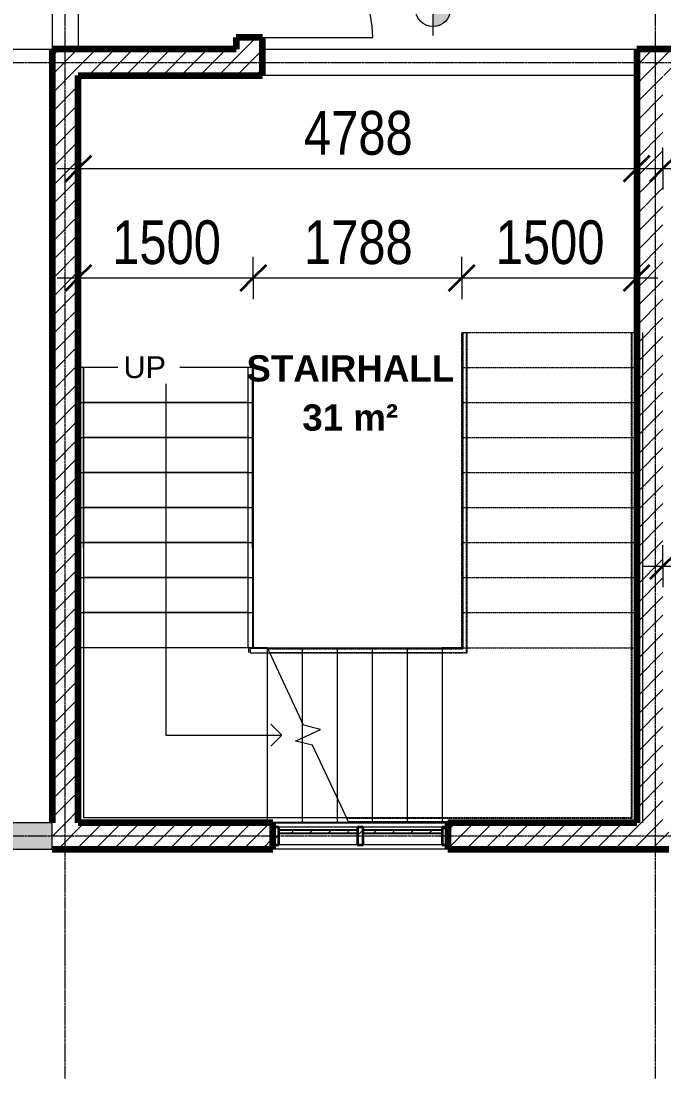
# Model space of a CAD drawing. Header units: millimetres. Extents: x -35190 to 411743, y -233114 to 23872.
# Drawn here: x -11092 to -5588, y -10775 to -1773 of the extents above; entities that cross this region are included whole.
import ezdxf

# ---------------------------------------------------------------- set-up
doc = ezdxf.new("R2010")
doc.units = ezdxf.units.MM
doc.linetypes.add('Grid Line', pattern=[22.225, 12.7, -3.175, 3.175, -3.175])
doc.linetypes.add('Overhead', pattern=[3.96875, 2.38125, -1.5875])
for name, color, linetype, lineweight in [('A-ANNO-DIMS', 211, 'Continuous', 9), ('A-ANNO-DIMS-75', 211, 'Continuous', 9), ('A-AREA', 32, 'Continuous', 18), ('A-AREA-IDEN', 2, 'Continuous', 9), ('A-DETL-GENF', 92, 'Continuous', 18), ('A-DETL-THIN', 151, 'Continuous', 18), ('A-DOOR', 31, 'Continuous', 18), ('A-FLOR', 192, 'Continuous', 18), ('A-FLOR-HRAL', 11, 'Continuous', 18), ('A-FLOR-HRAL-MBND', 5, 'Overhead', 18), ('A-GLAZ-CURT', 52, 'Continuous', 18), ('A-GLAZ-CWMG', 51, 'Continuous', 18), ('A-WALL', 113, 'Continuous', 18), ('A-WALL-PATT', 111, 'Continuous', 18), ('G-ANNO-DIMS', 111, 'Continuous', 9), ('S-GRID', 1, 'Continuous', 9), ('S-STRS', 31, 'Continuous', 18), ('S-STRS-ANNO', 31, 'Continuous', 18), ('S-STRS-IDEN', 31, 'Continuous', 18), ('S-STRS-MBND', 31, 'Overhead', 18)]:
    doc.layers.add(name, color=color, linetype=linetype, lineweight=lineweight)
doc.styles.add('Arial', font='arial.ttf', dxfattribs={"height": 187.5})
doc.styles.add('Arial_3', font='arial.ttf', dxfattribs={"width": 0.8, "height": 375})
doc.styles.add('Arial_B', font='arialbd.ttf', dxfattribs={"height": 225})
doc.dimstyles.new('main_4_5mm', dxfattribs={"dimscale": 304.8, "dimtxt": 382.597275, "dimasz": 0.738189, "dimexe": 0.590551, "dimexo": 0.0625, "dimgap": 0.024606, "dimtad": 1, "dimdec": 0, "dimzin": 0, "dimdsep": 46, "dimtxsty": 'Arial_3', "dimblk1": 'OBLIQUE', "dimblk2": 'OBLIQUE', "dimsah": 1, "dimcen": 0.09, "dimdle": 0.590551, "dimazin": 0, "dimtfac": 1, "dimtdec": 4, "dimtix": 1, "dimtmove": 0, "dimatfit": 3, "dimfxl": 0.590551, "dimfxlon": 1, "dimtvp": 1, "dimtolj": 1, "dimtzin": 0, "dimarcsym": 2})
pattern_1 = [(45, (0, 0), (-79.5495, 79.5495), [])]

# ---------------------------------------------------------------- blocks, each defined once
blk = doc.blocks.new('Double - Offset 1 - 1200 x 2100mm Sgl Swing-501791-GROUND FLOOR')
at = {"layer": 'A-DOOR'}
for p, q in [((834, 112.5), (834, 1057)), ((-366, 112.5), (-366, 368))]:
    blk.add_line(p, q, dxfattribs=at)
for centre, radius, start, end in [((834, 112.5), 944.5, 90, 180), ((-366, 112.5), 255.5, 360, 90)]:
    blk.add_arc(centre, radius, start, end, dxfattribs=at)
blk = doc.blocks.new('Railing - Railing-465996-GROUND FLOOR')
at = {"layer": 'A-FLOR-HRAL-MBND'}
for p, q in [((-5853.5, -4440.3), (-5823.5, -4440.3)), ((-5853.5, -7140.3), (-5853.5, -4440.3)), ((-5853.5, -4440.3), (-5823.5, -4440.3)), ((-5853.5, -7140.3), (-5853.5, -4440.3)), ((-5853.5, -4440.3), (-5823.5, -4440.3)), ((-5853.5, -7140.3), (-5853.5, -4440.3)), ((-5853.5, -4440.3), (-5823.5, -4440.3)), ((-5853.5, -7140.3), (-5853.5, -4440.3)), ((-5823.5, -7140.3), (-5823.5, -4440.3)), ((-5823.5, -7140.3), (-5823.5, -4440.3)), ((-5823.5, -7140.3), (-5823.5, -4440.3)), ((-5823.5, -7140.3), (-5823.5, -4440.3)), ((-5853.5, -7440.3), (-5853.5, -7140.3)), ((-5853.5, -7440.3), (-5853.5, -7140.3)), ((-5853.5, -7440.3), (-5853.5, -7140.3)), ((-5853.5, -7440.3), (-5853.5, -7140.3)), ((-5823.5, -7440.3), (-5823.5, -7140.3)), ((-5823.5, -7440.3), (-5823.5, -7140.3)), ((-5823.5, -7440.3), (-5823.5, -7140.3)), ((-5823.5, -7440.3), (-5823.5, -7140.3)), ((-5853.5, -8599.9), (-5853.5, -7440.3)), ((-5853.5, -8599.9), (-5853.5, -7440.3)), ((-5853.5, -8599.9), (-5853.5, -7440.3)), ((-5853.5, -8599.9), (-5853.5, -7440.3)), ((-5823.5, -8629.9), (-5823.5, -7440.3)), ((-5823.5, -8629.9), (-5823.5, -7440.3)), ((-5823.5, -8629.9), (-5823.5, -7440.3)), ((-5823.5, -8629.9), (-5823.5, -7440.3)), ((-8300.5, -8599.9), (-7481.1, -8599.9)), ((-8300.5, -8599.9), (-7481.1, -8599.9)), ((-8300.5, -8599.9), (-7481.1, -8599.9)), ((-8300.5, -8599.9), (-7481.1, -8599.9)), ((-8286.5, -8629.9), (-7481.1, -8629.9)), ((-8286.5, -8629.9), (-7481.1, -8629.9)), ((-8286.5, -8629.9), (-7481.1, -8629.9)), ((-8286.5, -8629.9), (-7481.1, -8629.9)), ((-7481.1, -8599.9), (-5853.5, -8599.9)), ((-7481.1, -8599.9), (-5853.5, -8599.9)), ((-7481.1, -8599.9), (-5853.5, -8599.9)), ((-7481.1, -8599.9), (-5853.5, -8599.9)), ((-7481.1, -8629.9), (-5823.5, -8629.9)), ((-7481.1, -8629.9), (-5823.5, -8629.9)), ((-7481.1, -8629.9), (-5823.5, -8629.9)), ((-7481.1, -8629.9), (-5823.5, -8629.9))]:
    blk.add_line(p, q, dxfattribs=at)
blk = doc.blocks.new('Railing - Railing-466000-GROUND FLOOR')
at = {"layer": 'A-FLOR-HRAL'}
for p, q in [((-9141.5, -7140.3), (-9141.5, -7180.7)), ((-9141.5, -7140.3), (-9141.5, -7180.7)), ((-9141.5, -7140.3), (-9141.5, -7180.7)), ((-9141.5, -7140.3), (-9141.5, -7180.7)), ((-9111.5, -7140.3), (-9111.5, -7145.7)), ((-9111.5, -7140.3), (-9111.5, -7145.7)), ((-9111.5, -7140.3), (-9111.5, -7145.7)), ((-9111.5, -7140.3), (-9111.5, -7145.7))]:
    blk.add_line(p, q, dxfattribs=at)
at = {"layer": 'A-FLOR-HRAL-MBND'}
for p, q in [((-7302.7, -4440.3), (-7272.7, -4440.3)), ((-7302.7, -7150.7), (-7302.7, -4440.3)), ((-7302.7, -4440.3), (-7272.7, -4440.3)), ((-7302.7, -7150.7), (-7302.7, -4440.3)), ((-7302.7, -4440.3), (-7272.7, -4440.3)), ((-7302.7, -7150.7), (-7302.7, -4440.3)), ((-7302.7, -4440.3), (-7272.7, -4440.3)), ((-7302.7, -7150.7), (-7302.7, -4440.3)), ((-7272.7, -7180.7), (-7272.7, -4440.3)), ((-7272.7, -7180.7), (-7272.7, -4440.3)), ((-7272.7, -7180.7), (-7272.7, -4440.3)), ((-7272.7, -7180.7), (-7272.7, -4440.3)), ((-8976.2, -7150.7), (-7481.1, -7150.7)), ((-8976.2, -7150.7), (-7481.1, -7150.7)), ((-8976.2, -7150.7), (-7481.1, -7150.7)), ((-8976.2, -7150.7), (-7481.1, -7150.7)), ((-8962.3, -7180.7), (-7481.1, -7180.7)), ((-8962.3, -7180.7), (-7481.1, -7180.7)), ((-8962.3, -7180.7), (-7481.1, -7180.7)), ((-8962.3, -7180.7), (-7481.1, -7180.7)), ((-7481.1, -7150.7), (-7302.7, -7150.7)), ((-7481.1, -7150.7), (-7302.7, -7150.7)), ((-7481.1, -7150.7), (-7302.7, -7150.7)), ((-7481.1, -7150.7), (-7302.7, -7150.7)), ((-7481.1, -7180.7), (-7272.7, -7180.7)), ((-7481.1, -7180.7), (-7272.7, -7180.7)), ((-7481.1, -7180.7), (-7272.7, -7180.7)), ((-7481.1, -7180.7), (-7272.7, -7180.7))]:
    blk.add_line(p, q, dxfattribs=at)
blk = doc.blocks.new('Top Rail Type - Top Rail_Internal_-466016-GROUND FLOOR')
at = {"layer": 'A-FLOR-HRAL'}
for p, q in [((-10595.7, -4740.3), (-10595.7, -6285)), ((-10555.7, -6285), (-10555.7, -4740.3))]:
    blk.add_line(p, q, dxfattribs=at)
at = {"layer": 'A-FLOR-HRAL', "flags": 128}
for points in [[(-10577.8, -4740.3), (-10575.7, -4740.3), (-10573.6, -4740.3)], [(-10572.9, -6240.8), (-10575.7, -6240.3), (-10578.5, -6240.8)]]:
    blk.add_lwpolyline(points, dxfattribs=at)
blk = doc.blocks.new('Top Rail Type - Top Rail_Internal_-V4-GROUND FLOOR')
at = {"layer": 'A-FLOR-HRAL', "linetype": 'Overhead'}
for p, q in [((-5858.5, -4440.3), (-5818.5, -4440.3)), ((-5858.5, -7440.3), (-5858.5, -4440.3)), ((-5818.5, -7440.3), (-5818.5, -4440.3)), ((-5858.5, -8594.9), (-5858.5, -7440.3)), ((-5818.5, -8634.9), (-5818.5, -7440.3)), ((-8302.8, -8594.9), (-7481.1, -8594.9)), ((-8284.2, -8634.9), (-7481.1, -8634.9)), ((-7481.1, -8594.9), (-5858.5, -8594.9)), ((-7481.1, -8634.9), (-5818.5, -8634.9))]:
    blk.add_line(p, q, dxfattribs=at)
at = {"layer": 'A-FLOR-HRAL'}
for p, q in [((-10555.7, -4740.3), (-10595.7, -4740.3)), ((-10595.7, -4740.3), (-10595.7, -7140.3)), ((-10555.7, -4740.3), (-10555.7, -7140.3)), ((-10595.7, -7140.3), (-10595.7, -8634.9)), ((-10555.7, -7140.3), (-10555.7, -8594.9)), ((-10595.7, -8634.9), (-9281.1, -8634.9)), ((-10555.7, -8594.9), (-9281.1, -8594.9)), ((-9281.1, -8594.9), (-8302.8, -8594.9)), ((-9281.1, -8634.9), (-8284.2, -8634.9)), ((-8284.2, -8634.9), (-8302.8, -8594.9))]:
    blk.add_line(p, q, dxfattribs=at)
blk = doc.blocks.new('Top Rail Type - Top Rail_Internal_-466035-GROUND FLOOR')
at = {"layer": 'A-FLOR-HRAL'}
for p, q in [((-9146.5, -4740.3), (-9146.5, -6285)), ((-9106.5, -6285), (-9106.5, -4740.3))]:
    blk.add_line(p, q, dxfattribs=at)
at = {"layer": 'A-FLOR-HRAL', "flags": 128}
for points in [[(-9128.6, -4740.3), (-9126.5, -4740.3), (-9124.4, -4740.3)], [(-9123.7, -6240.8), (-9126.5, -6240.3), (-9129.3, -6240.8)]]:
    blk.add_lwpolyline(points, dxfattribs=at)
blk = doc.blocks.new('Top Rail Type - Top Rail_Internal_-V5-GROUND FLOOR')
at = {"layer": 'A-FLOR-HRAL', "linetype": 'Overhead'}
for p, q in [((-7307.7, -4440.3), (-7267.7, -4440.3)), ((-7307.7, -7145.7), (-7307.7, -4440.3)), ((-7267.7, -7185.7), (-7267.7, -4440.3)), ((-8978.6, -7145.7), (-7481.1, -7145.7)), ((-8959.9, -7185.7), (-7481.1, -7185.7)), ((-7481.1, -7145.7), (-7307.7, -7145.7)), ((-7481.1, -7185.7), (-7267.7, -7185.7))]:
    blk.add_line(p, q, dxfattribs=at)
at = {"layer": 'A-FLOR-HRAL'}
for p, q in [((-9106.5, -4740.3), (-9146.5, -4740.3)), ((-9146.5, -4740.3), (-9146.5, -7140.3)), ((-9106.5, -4740.3), (-9106.5, -7140.3)), ((-9106.5, -7140.3), (-9146.5, -7140.3)), ((-9126.5, -7145.7), (-9126.5, -7185.7)), ((-9126.5, -7145.7), (-8981.1, -7145.7)), ((-9126.5, -7185.7), (-8981.1, -7185.7)), ((-8981.1, -7145.7), (-8978.6, -7145.7)), ((-8981.1, -7185.7), (-8959.9, -7185.7)), ((-8959.9, -7185.7), (-8978.6, -7145.7))]:
    blk.add_line(p, q, dxfattribs=at)
blk = doc.blocks.new('System Panel - Glazed-725084-GROUND FLOOR')
at = {"layer": 'A-GLAZ-CURT'}
h = blk.add_hatch(dxfattribs=at)
h.set_pattern_fill('FP_2', color=256, style=0, pattern_type=2)
h.set_pattern_definition([(45, (8544.84, 8752.82), (-79.5495, 79.5495), [])])
h.paths.add_polyline_path([(337.5, 24.5), (337.5, 49.5), (-337.5, 49.5), (-337.5, 24.5), (-193.1, 24.5)])
at = {"layer": 'A-GLAZ-CURT', "lineweight": 25}
for p, q in [((337.5, 49.5), (-337.5, 49.5)), ((-337.5, 49.5), (-337.5, 24.5)), ((-337.5, 24.5), (337.5, 24.5)), ((337.5, 24.5), (337.5, 49.5))]:
    blk.add_line(p, q, dxfattribs=at)
blk = doc.blocks.new('Rectangular Mullion - 50 x 150mm-723601-GROUND FLOOR')
at = {"layer": 'A-GLAZ-CWMG'}
for p, q in [((-8207.3, -8677.8), (-8882.3, -8677.8)), ((-8207.3, -8827.8), (-8882.3, -8827.8))]:
    blk.add_line(p, q, dxfattribs=at)
blk = doc.blocks.new('Rectangular Mullion - 50 x 150mm-725073-GROUND FLOOR')
at = {"layer": 'A-GLAZ-CWMG'}
h = blk.add_hatch(dxfattribs=at)
h.set_pattern_fill('FP_3', color=256, style=0, pattern_type=2)
h.set_pattern_definition([(315, (7432.35, -8752.82), (79.5495, 79.5495), [])])
h.paths.add_polyline_path([(0, 75), (0, -75), (-50, -75), (-50, 75)])
at = {"layer": 'A-GLAZ-CWMG', "lineweight": 35}
for p, q in [((-50, 75), (0, 75)), ((-50, -75), (-50, 75)), ((0, 75), (0, -75)), ((0, -75), (-50, -75))]:
    blk.add_line(p, q, dxfattribs=at)
blk = doc.blocks.new('Rectangular Mullion - 50 x 150mm-725076-GROUND FLOOR')
at = {"layer": 'A-GLAZ-CWMG'}
h = blk.add_hatch(dxfattribs=at)
h.set_pattern_fill('FP_35', color=256, style=0, pattern_type=2)
h.set_pattern_definition([(225, (-8932.34, -8752.82), (79.5495, -79.5495), [])])
h.paths.add_polyline_path([(-50, 75), (-50, -75), (0, -75), (0, 75)])
at = {"layer": 'A-GLAZ-CWMG', "lineweight": 35}
for p, q in [((0, 75), (-50, 75)), ((-50, 75), (-50, -75)), ((0, -75), (0, 75)), ((-50, -75), (0, -75))]:
    blk.add_line(p, q, dxfattribs=at)
blk = doc.blocks.new('System Panel - Glazed-V53-GROUND FLOOR')
at = {"layer": 'A-GLAZ-CURT'}
h = blk.add_hatch(dxfattribs=at)
h.set_pattern_fill('FP_40', color=256, style=0, pattern_type=2)
h.set_pattern_definition([(45, (7819.85, 8752.82), (-79.5495, 79.5495), [])])
h.paths.add_polyline_path([(337.5, 24.5), (337.5, 49.5), (-337.5, 49.5), (-337.5, 24.5), (55.1, 24.5)])
at = {"layer": 'A-GLAZ-CURT', "lineweight": 25}
for p, q in [((337.5, 49.5), (-337.5, 49.5)), ((-337.5, 49.5), (-337.5, 24.5)), ((-337.5, 24.5), (337.5, 24.5)), ((337.5, 24.5), (337.5, 49.5))]:
    blk.add_line(p, q, dxfattribs=at)
blk = doc.blocks.new('Rectangular Mullion - 50 x 150mm-V58-GROUND FLOOR')
at = {"layer": 'A-GLAZ-CWMG'}
h = blk.add_hatch(dxfattribs=at)
h.set_pattern_fill('FP_45', color=256, style=0, pattern_type=2)
h.set_pattern_definition([(315, (8182.35, -8752.82), (79.5495, 79.5495), [])])
h.paths.add_polyline_path([(25, 75), (25, -75), (-25, -75), (-25, 75)])
at = {"layer": 'A-GLAZ-CWMG', "lineweight": 35}
for p, q in [((-25, 75), (25, 75)), ((-25, -75), (-25, 75)), ((25, 75), (25, -75)), ((25, -75), (-25, -75))]:
    blk.add_line(p, q, dxfattribs=at)
blk = doc.blocks.new('DIMBLOCK36-GROUND FLOOR')
at = {"layer": 'A-ANNO-DIMS-75', "transparency": 16777216}
for p, q in [((-5588.1, -3037.4), (-5588.1, -2857.4)), ((-801.1, -3037.4), (-801.1, -2857.4)), ((-5768.1, -3037.4), (-621.1, -3037.4)), ((-5588.1, -3037.4), (-5588.1, -3217.4)), ((-801.1, -3037.4), (-801.1, -3217.4))]:
    blk.add_line(p, q, dxfattribs=at)
at = {"layer": 'A-ANNO-DIMS-75', "lineweight": 35, "transparency": 16777216}
for p, q in [((-5588.1, -3037.4), (-5475.6, -2924.9)), ((-801.1, -3037.4), (-688.6, -2924.9)), ((-5588.1, -3037.4), (-5700.6, -3149.9)), ((-801.1, -3037.4), (-913.6, -3149.9))]:
    blk.add_line(p, q, dxfattribs=at)
at = {"layer": 'A-ANNO-DIMS-75', "color": 0, "transparency": 16777216, "insert": (-3653.7, -2543.1), "char_height": 375, "width": 1101.88, "attachment_point": 1, "line_spacing_factor": 0.941778, "style": 'Arial_3'}
blk.add_mtext('4787', dxfattribs=at)
blk = doc.blocks.new('_Oblique')
at = {"color": 0, "linetype": 'ByBlock', "lineweight": -2}
blk.add_line((-0.5, -0.5), (0.5, 0.5), dxfattribs=at)
blk = doc.blocks.new('DIMBLOCK37-GROUND FLOOR')
at = {"layer": 'A-ANNO-DIMS-75', "transparency": 16777216}
for p, q in [((-10601.1, -3037.4), (-10601.1, -2857.4)), ((-5813.1, -3037.4), (-5813.1, -2857.4)), ((-10781.1, -3037.4), (-5633.1, -3037.4)), ((-10601.1, -3037.4), (-10601.1, -3217.4)), ((-5813.1, -3037.4), (-5813.1, -3217.4))]:
    blk.add_line(p, q, dxfattribs=at)
at = {"layer": 'A-ANNO-DIMS-75', "lineweight": 35, "transparency": 16777216}
for p, q in [((-10601.1, -3037.4), (-10488.6, -2924.9)), ((-5813.1, -3037.4), (-5700.6, -2924.9)), ((-10601.1, -3037.4), (-10713.6, -3149.9)), ((-5813.1, -3037.4), (-5925.6, -3149.9))]:
    blk.add_line(p, q, dxfattribs=at)
at = {"layer": 'A-ANNO-DIMS-75', "color": 0, "transparency": 16777216, "insert": (-8666.2, -2543.1), "char_height": 375, "width": 1101.88, "attachment_point": 1, "line_spacing_factor": 0.941778, "style": 'Arial_3'}
blk.add_mtext('4788', dxfattribs=at)
blk = doc.blocks.new('DIMBLOCK40-GROUND FLOOR')
at = {"layer": 'A-ANNO-DIMS-75', "transparency": 16777216}
for p, q in [((-10601.1, -3973.9), (-10601.1, -3793.9)), ((-9101.1, -3973.9), (-9101.1, -3793.9)), ((-10781.1, -3973.9), (-9101.1, -3973.9)), ((-10601.1, -3973.9), (-10601.1, -4153.9)), ((-9101.1, -3973.9), (-9101.1, -4153.9))]:
    blk.add_line(p, q, dxfattribs=at)
at = {"layer": 'A-ANNO-DIMS-75', "lineweight": 35, "transparency": 16777216}
for p, q in [((-10601.1, -3973.9), (-10488.6, -3861.4)), ((-9101.1, -3973.9), (-8988.6, -3861.4)), ((-10601.1, -3973.9), (-10713.6, -4086.4)), ((-9101.1, -3973.9), (-9213.6, -4086.4))]:
    blk.add_line(p, q, dxfattribs=at)
at = {"layer": 'A-ANNO-DIMS-75', "color": 0, "transparency": 16777216, "insert": (-10310.2, -3479.6), "char_height": 375, "width": 1101.88, "attachment_point": 1, "line_spacing_factor": 0.941778, "style": 'Arial_3'}
blk.add_mtext('1500', dxfattribs=at)
blk = doc.blocks.new('DIMBLOCK41-GROUND FLOOR')
at = {"layer": 'A-ANNO-DIMS-75', "transparency": 16777216}
for p, q in [((-9101.1, -3973.9), (-9101.1, -3793.9)), ((-7313.1, -3973.9), (-7313.1, -3793.9)), ((-9101.1, -3973.9), (-7313.1, -3973.9)), ((-9101.1, -3973.9), (-9101.1, -4153.9)), ((-7313.1, -3973.9), (-7313.1, -4153.9))]:
    blk.add_line(p, q, dxfattribs=at)
at = {"layer": 'A-ANNO-DIMS-75', "lineweight": 35, "transparency": 16777216}
for p, q in [((-9101.1, -3973.9), (-8988.6, -3861.4)), ((-7313.1, -3973.9), (-7200.6, -3861.4)), ((-9101.1, -3973.9), (-9213.6, -4086.4)), ((-7313.1, -3973.9), (-7425.6, -4086.4))]:
    blk.add_line(p, q, dxfattribs=at)
at = {"layer": 'A-ANNO-DIMS-75', "color": 0, "transparency": 16777216, "insert": (-8666.2, -3479.6), "char_height": 375, "width": 1101.88, "attachment_point": 1, "line_spacing_factor": 0.941778, "style": 'Arial_3'}
blk.add_mtext('1788', dxfattribs=at)
blk = doc.blocks.new('DIMBLOCK42-GROUND FLOOR')
at = {"layer": 'A-ANNO-DIMS-75', "transparency": 16777216}
for p, q in [((-7313.1, -3973.9), (-7313.1, -3793.9)), ((-5813.1, -3973.9), (-5813.1, -3793.9)), ((-7313.1, -3973.9), (-5633.1, -3973.9)), ((-7313.1, -3973.9), (-7313.1, -4153.9)), ((-5813.1, -3973.9), (-5813.1, -4153.9))]:
    blk.add_line(p, q, dxfattribs=at)
at = {"layer": 'A-ANNO-DIMS-75', "lineweight": 35, "transparency": 16777216}
for p, q in [((-7313.1, -3973.9), (-7200.6, -3861.4)), ((-5813.1, -3973.9), (-5700.6, -3861.4)), ((-7313.1, -3973.9), (-7425.6, -4086.4)), ((-5813.1, -3973.9), (-5925.6, -4086.4))]:
    blk.add_line(p, q, dxfattribs=at)
at = {"layer": 'A-ANNO-DIMS-75', "color": 0, "transparency": 16777216, "insert": (-7022.2, -3479.6), "char_height": 375, "width": 1101.88, "attachment_point": 1, "line_spacing_factor": 0.941778, "style": 'Arial_3'}
blk.add_mtext('1500', dxfattribs=at)
blk = doc.blocks.new('DIMBLOCK115-GROUND FLOOR')
at = {"layer": 'A-ANNO-DIMS-75', "transparency": 16777216}
for p, q in [((-5588.1, -6442.2), (-5588.1, -6262.2)), ((-2226.1, -6442.2), (-2226.1, -6262.2)), ((-5768.1, -6442.2), (-2046.1, -6442.2)), ((-5588.1, -6442.2), (-5588.1, -6622.2)), ((-2226.1, -6442.2), (-2226.1, -6622.2))]:
    blk.add_line(p, q, dxfattribs=at)
at = {"layer": 'A-ANNO-DIMS-75', "lineweight": 35, "transparency": 16777216}
for p, q in [((-5588.1, -6442.2), (-5475.6, -6329.7)), ((-2226.1, -6442.2), (-2113.6, -6329.7)), ((-5588.1, -6442.2), (-5700.6, -6554.7)), ((-2226.1, -6442.2), (-2338.6, -6554.7))]:
    blk.add_line(p, q, dxfattribs=at)
at = {"layer": 'A-ANNO-DIMS-75', "color": 0, "transparency": 16777216, "insert": (-4366.2, -5947.8), "char_height": 375, "width": 1101.88, "attachment_point": 1, "line_spacing_factor": 0.941778, "style": 'Arial_3'}
blk.add_mtext('3362', dxfattribs=at)
blk = doc.blocks.new('Spot Elevations - M_Spot Elevation - Target Filled-23738-GROUND FLOOR')
at = {"layer": 'G-ANNO-DIMS'}
h = blk.add_hatch(color=256, dxfattribs=at)
edge = h.paths.add_edge_path()
edge.add_line((0, 0), (-2, 0))
edge.add_arc((0, 0), 2, 90, 180, ccw=False)
edge.add_line((0, 2), (0, 0))
h = blk.add_hatch(color=256, dxfattribs=at)
edge = h.paths.add_edge_path()
edge.add_line((0, 0), (2, 0))
edge.add_arc((0, 0), 2, 270, 360, ccw=False)
edge.add_line((0, -2), (0, 0))
for p, q in [((0, -3), (0, 3)), ((-3, 0), (14, 0))]:
    blk.add_line(p, q, dxfattribs=at)
blk.add_circle((0, 0), 2, dxfattribs=at)

msp = doc.modelspace()

# ---------------------------------------------------------------- hatches: boundary and pattern name
at = {"layer": 'A-DETL-GENF'}
h = msp.add_hatch(color=1, dxfattribs=at)
h.paths.add_polyline_path([(-11726.1, -8865.3), (-10826.1, -8865.3), (-10826.1, -8640.3), (-11726.1, -8640.3)])
h.paths.add_polyline_path([(42348.9, -8865.3), (42348.9, -8640.3), (41448.9, -8640.3), (41448.9, -8865.3)])
at = {"layer": 'A-WALL-PATT'}
h = msp.add_hatch(dxfattribs=at)
h.set_pattern_fill('FP_1', color=256, style=0, pattern_type=2)
h.set_pattern_definition(pattern_1)
h.paths.add_polyline_path([(-10601.1, -8640.3), (-10601.1, -2015.3), (-10826.1, -2015.3), (-10826.1, -8640.3)])
h.paths.add_polyline_path([(-10826.1, -215.3), (-10601.1, -215.3), (-10601.1, 69.7), (-10826.1, 69.7)])
h.paths.add_polyline_path([(-10601.1, 969.7), (-10601.1, 1611.7), (-10826.1, 1611.7), (-10826.1, 969.7)])
h.paths.add_polyline_path([(-10601.1, 3111.7), (-10601.1, 3911.7), (-10826.1, 3911.7), (-10826.1, 3111.7)])
h.paths.add_polyline_path([(-10601.1, 6011.7), (-10601.1, 7711.7), (-10826.1, 7711.7), (-10826.1, 6011.7)])
h.paths.add_polyline_path([(-10601.1, 9811.7), (-10601.1, 10630.7), (-10826.1, 10630.7), (-10826.1, 9811.7)])
h.paths.add_polyline_path([(-10826.1, 12730.7), (-10601.1, 12730.7), (-10601.1, 14109.7), (-10826.1, 14109.7)])
h = msp.add_hatch(dxfattribs=at)
h.set_pattern_fill('FP_1', color=256, style=0, pattern_type=2)
h.set_pattern_definition(pattern_1)
h.paths.add_polyline_path([(-9246.1, -2015.3), (-9021.1, -2015.3), (-9021.1, -1915.3), (-9246.1, -1915.3)])
h.paths.add_polyline_path([(-9021.1, -715.3), (-9021.1, -215.3), (-9246.1, -215.3), (-9246.1, -715.3)])
h = msp.add_hatch(dxfattribs=at)
h.set_pattern_fill('FP_1', color=256, style=0, pattern_type=2)
h.set_pattern_definition(pattern_1)
h.paths.add_polyline_path([(-10601.1, -2240.3), (-9021.1, -2240.3), (-9021.1, -2015.3), (-10601.1, -2015.3)])
h.paths.add_polyline_path([(-5813.1, -2240.3), (-5434.1, -2240.3), (-5434.1, -2015.3), (-5813.1, -2015.3)])
h.paths.add_polyline_path([(-4234.1, -2240.3), (-3417.1, -2240.3), (-3417.1, -2015.3), (-4234.1, -2015.3)])
h.paths.add_polyline_path([(-801.1, -2240.3), (-576.1, -2240.3), (-576.1, -2015.3), (-1617.1, -2015.3), (-1617.1, -2240.3)])
h = msp.add_hatch(dxfattribs=at)
h.set_pattern_fill('FP_1', color=256, style=0, pattern_type=2)
h.set_pattern_definition(pattern_1)
h.paths.add_polyline_path([(-5813.1, -8640.3), (-5588.1, -8640.3), (-5588.1, -2240.3), (-5813.1, -2240.3), (-5813.1, -7956)])
h = msp.add_hatch(dxfattribs=at)
h.set_pattern_fill('FP_1', color=256, style=0, pattern_type=2)
h.set_pattern_definition(pattern_1)
h.paths.add_polyline_path([(-10826.1, -8865.3), (-8932.3, -8865.3), (-8932.3, -8640.3), (-10826.1, -8640.3), (-10826.1, -8685.3)])
h.paths.add_polyline_path([(-7432.3, -8865.3), (-5538.6, -8865.3), (-5538.6, -8640.3), (-7432.3, -8640.3)])
h.paths.add_polyline_path([(-576.1, -8865.3), (-576.1, -8640.3), (-801.1, -8640.3), (-801.1, -8865.3)])
h.paths.add_polyline_path([(-1701.1, -8865.3), (-1701.1, -8640.3), (-3438.6, -8640.3), (-3438.6, -8865.3), (-1925.9, -8865.3)])

# ---------------------------------------------------------------- linework, layer by layer
at = {"layer": 'A-AREA'}
msp.add_line((-10601.1, -215.3), (-10601.1, -2015.3), dxfattribs=at)
at = {"layer": 'A-DETL-THIN'}
for p, q in [((-10826.1, -102.8), (-10826.1, -2014.9)), ((-11426.1, -2014.9), (-10826.1, -2014.9)), ((-5763.6, -4440.3), (-5763.6, -8640.3)), ((-9101.1, -4740.3), (-9101.1, -7140.3)), ((-10601.1, -5040.3), (-9101.1, -5040.3)), ((-10601.1, -5340.3), (-9101.1, -5340.3)), ((-10601.1, -5640.3), (-9101.1, -5640.3)), ((-10601.1, -5940.3), (-9101.1, -5940.3)), ((-10601.1, -6240.3), (-9101.1, -6240.3)), ((-10601.1, -6540.3), (-9101.1, -6540.3)), ((-10601.1, -6840.3), (-9101.1, -6840.3)), ((-9101.1, -7140.3), (-10601.1, -7140.3)), ((-9101.1, -7140.3), (-7263.6, -7140.3)), ((-8981.1, -7140.3), (-8981.1, -8640.3)), ((-8681.1, -7140.3), (-8681.1, -8640.3)), ((-8381.1, -7140.3), (-8381.1, -8640.3)), ((-8081.1, -7140.3), (-8081.1, -8640.3)), ((-7781.1, -7140.3), (-7781.1, -8640.3)), ((-7481.1, -7140.3), (-7481.1, -8640.3)), ((-10826.1, -8640.3), (-11726.1, -8640.3)), ((-10826.1, -8865.3), (-10826.1, -8640.3)), ((-11726.1, -8865.3), (-10826.1, -8865.3))]:
    msp.add_line(p, q, dxfattribs=at)
at = {"layer": 'A-FLOR'}
msp.add_line((-10601.1, -215.3), (-10601.1, -2015.3), dxfattribs=at)
at = {"layer": 'A-WALL', "lineweight": 140}
for p, q in [((-9246.1, -1915.3), (-9246.1, -2015.3)), ((-9021.1, -1915.3), (-9246.1, -1915.3)), ((-9021.1, -2240.3), (-9021.1, -1915.3)), ((-10826.1, -2015.3), (-10826.1, -8640.3)), ((-9246.1, -2015.3), (-10826.1, -2015.3)), ((-5434.1, -2015.3), (-5813.1, -2015.3)), ((-5813.1, -2015.3), (-5813.1, -8640.3)), ((-10601.1, -8640.3), (-10601.1, -2240.3)), ((-10601.1, -2240.3), (-9021.1, -2240.3)), ((-8932.3, -8640.3), (-10601.1, -8640.3)), ((-8932.3, -8865.3), (-8932.3, -8640.3)), ((-5813.1, -8640.3), (-7432.3, -8640.3)), ((-7432.3, -8640.3), (-7432.3, -8865.3)), ((-10826.1, -8865.3), (-8932.3, -8865.3)), ((-7432.3, -8865.3), (-5538.6, -8865.3))]:
    msp.add_line(p, q, dxfattribs=at)
at = {"layer": 'A-WALL'}
for p, q in [((-9021.1, -2015.3), (-5813.1, -2015.3)), ((-5813.1, -2240.3), (-9021.1, -2240.3)), ((-8281.6, -8640.3), (-7432.3, -8640.3)), ((-7432.3, -8865.3), (-8932.3, -8865.3))]:
    msp.add_line(p, q, dxfattribs=at)
at = {"layer": 'S-GRID', "linetype": 'Grid Line'}
for p, q in [((-10713.6, -23401.6), (-10713.6, 18871.1)), ((-5651.1, -23401.6), (-5651.1, 18871.1)), ((-16035.3, -2127.8), (47071.4, -2127.8)), ((-16035.3, -8752.8), (47071.4, -8752.8))]:
    msp.add_line(p, q, dxfattribs=at)
at = {"layer": 'S-STRS'}
for p, q in [((-10826.1, -215.3), (-10826.1, -2015.3)), ((-11126.1, -2015.3), (-10826.1, -2015.3)), ((-10595.7, -4740.3), (-10601.1, -4740.3)), ((-9146.5, -4740.3), (-10555.7, -4740.3)), ((-9101.1, -4740.3), (-9106.5, -4740.3)), ((-9101.1, -4740.3), (-9101.1, -5040.3)), ((-10595.7, -5040.3), (-10601.1, -5040.3)), ((-9146.5, -5040.3), (-10555.7, -5040.3)), ((-9101.1, -5040.3), (-9106.5, -5040.3)), ((-9101.1, -5040.3), (-9101.1, -5340.3)), ((-10595.7, -5340.3), (-10601.1, -5340.3)), ((-9146.5, -5340.3), (-10555.7, -5340.3)), ((-9101.1, -5340.3), (-9106.5, -5340.3)), ((-9101.1, -5340.3), (-9101.1, -5640.3)), ((-10595.7, -5640.3), (-10601.1, -5640.3)), ((-9146.5, -5640.3), (-10555.7, -5640.3)), ((-9101.1, -5640.3), (-9106.5, -5640.3)), ((-9101.1, -5640.3), (-9101.1, -5940.3)), ((-10595.7, -5940.3), (-10601.1, -5940.3)), ((-9146.5, -5940.3), (-10555.7, -5940.3)), ((-9101.1, -5940.3), (-9106.5, -5940.3)), ((-9101.1, -5940.3), (-9101.1, -6240.3)), ((-10595.7, -6240.3), (-10601.1, -6240.3)), ((-9146.5, -6240.3), (-10555.7, -6240.3)), ((-9101.1, -6240.3), (-9106.5, -6240.3)), ((-9101.1, -6240.3), (-9101.1, -6540.3)), ((-10595.7, -6540.3), (-10601.1, -6540.3)), ((-9146.5, -6540.3), (-10555.7, -6540.3)), ((-9101.1, -6540.3), (-9106.5, -6540.3)), ((-9101.1, -6540.3), (-9101.1, -6840.3)), ((-10595.7, -6840.3), (-10601.1, -6840.3)), ((-9146.5, -6840.3), (-10555.7, -6840.3)), ((-9101.1, -6840.3), (-9106.5, -6840.3)), ((-9101.1, -6840.3), (-9101.1, -7140.3)), ((-10595.7, -7140.3), (-10601.1, -7140.3)), ((-9146.5, -7140.3), (-10555.7, -7140.3)), ((-9101.1, -7140.3), (-9106.5, -7140.3)), ((-8981.1, -7140.3), (-9101.1, -7140.3)), ((-8981.1, -7140.3), (-8981.1, -7145.7)), ((-8981.1, -7185.7), (-8981.1, -8594.9)), ((-8681.1, -7783.7), (-8681.1, -7913.5)), ((-8681.1, -7953.6), (-8681.1, -8594.9)), ((-8381.1, -8427), (-8381.1, -8594.9)), ((-8981.1, -8634.9), (-8981.1, -8640.3)), ((-8932.3, -8640.3), (-8681.1, -8640.3)), ((-8681.1, -8634.9), (-8681.1, -8640.3)), ((-8681.1, -8640.3), (-8381.1, -8640.3)), ((-8381.1, -8634.9), (-8381.1, -8640.3)), ((-8381.1, -8640.3), (-8281.6, -8640.3))]:
    msp.add_line(p, q, dxfattribs=at)
at = {"layer": 'S-STRS', "linetype": 'Overhead'}
for p, q in [((-10595.7, -4740.3), (-10601.1, -4740.3)), ((-9146.5, -4740.3), (-10555.7, -4740.3)), ((-9101.1, -4740.3), (-9106.5, -4740.3)), ((-10595.7, -5040.3), (-10601.1, -5040.3)), ((-9146.5, -5040.3), (-10555.7, -5040.3)), ((-9101.1, -5040.3), (-9106.5, -5040.3)), ((-10595.7, -5340.3), (-10601.1, -5340.3)), ((-9146.5, -5340.3), (-10555.7, -5340.3)), ((-9101.1, -5340.3), (-9106.5, -5340.3)), ((-10595.7, -5640.3), (-10601.1, -5640.3)), ((-9146.5, -5640.3), (-10555.7, -5640.3)), ((-9101.1, -5640.3), (-9106.5, -5640.3)), ((-10595.7, -5940.3), (-10601.1, -5940.3)), ((-9146.5, -5940.3), (-10555.7, -5940.3)), ((-9101.1, -5940.3), (-9106.5, -5940.3)), ((-10595.7, -6240.3), (-10601.1, -6240.3)), ((-9146.5, -6240.3), (-10555.7, -6240.3)), ((-9101.1, -6240.3), (-9106.5, -6240.3)), ((-10595.7, -6540.3), (-10601.1, -6540.3)), ((-9146.5, -6540.3), (-10555.7, -6540.3)), ((-9101.1, -6540.3), (-9106.5, -6540.3)), ((-10595.7, -6840.3), (-10601.1, -6840.3)), ((-9146.5, -6840.3), (-10555.7, -6840.3)), ((-9101.1, -6840.3), (-9106.5, -6840.3)), ((-10595.7, -7140.3), (-10601.1, -7140.3)), ((-9146.5, -7140.3), (-10555.7, -7140.3)), ((-9101.1, -7140.3), (-9106.5, -7140.3)), ((-8981.1, -7140.3), (-8981.1, -7145.7)), ((-8981.1, -7185.7), (-8981.1, -8594.9)), ((-8681.1, -7783.7), (-8681.1, -7913.5)), ((-8681.1, -7953.6), (-8681.1, -8594.9)), ((-8381.1, -8427), (-8381.1, -8594.9)), ((-8981.1, -8634.9), (-8981.1, -8640.3)), ((-8681.1, -8634.9), (-8681.1, -8640.3)), ((-8381.1, -8634.9), (-8381.1, -8640.3))]:
    msp.add_line(p, q, dxfattribs=at)
at = {"layer": 'S-STRS-ANNO'}
for p, q in [((-9851.1, -4740.3), (-9851.1, -5040.3)), ((-9851.1, -5040.3), (-9851.1, -5340.3)), ((-9851.1, -5340.3), (-9851.1, -5640.3)), ((-9851.1, -5640.3), (-9851.1, -5940.3)), ((-9851.1, -5940.3), (-9851.1, -6240.3)), ((-9851.1, -6240.3), (-9851.1, -6540.3)), ((-9851.1, -6540.3), (-9851.1, -6840.3)), ((-9851.1, -6840.3), (-9851.1, -7140.3)), ((-9851.1, -7140.3), (-9851.1, -7890.3)), ((-8856.4, -7890.3), (-8950.1, -7796.6)), ((-9851.1, -7890.3), (-8981.1, -7890.3)), ((-8981.1, -7890.3), (-8856.4, -7890.3)), ((-8856.4, -7890.3), (-8950.1, -7984.1))]:
    msp.add_line(p, q, dxfattribs=at)
at = {"layer": 'S-STRS-MBND'}
for p, q in [((-7313.1, -4440.3), (-5813.1, -4440.3)), ((-7313.1, -7140.3), (-7313.1, -4440.3)), ((-5813.1, -7140.3), (-5813.1, -4440.3)), ((-7313.1, -4740.3), (-5813.1, -4740.3)), ((-7313.1, -4740.3), (-5813.1, -4740.3)), ((-7313.1, -5040.3), (-5813.1, -5040.3)), ((-7313.1, -5040.3), (-5813.1, -5040.3)), ((-7313.1, -5340.3), (-5813.1, -5340.3)), ((-7313.1, -5340.3), (-5813.1, -5340.3)), ((-7313.1, -5640.3), (-5813.1, -5640.3)), ((-7313.1, -5640.3), (-5813.1, -5640.3)), ((-7313.1, -5940.3), (-5813.1, -5940.3)), ((-7313.1, -5940.3), (-5813.1, -5940.3)), ((-7313.1, -6240.3), (-5813.1, -6240.3)), ((-7313.1, -6240.3), (-5813.1, -6240.3)), ((-7313.1, -6540.3), (-5813.1, -6540.3)), ((-7313.1, -6540.3), (-5813.1, -6540.3)), ((-7313.1, -6840.3), (-5813.1, -6840.3)), ((-7313.1, -6840.3), (-5813.1, -6840.3)), ((-8981.1, -7140.3), (-7481.1, -7140.3)), ((-8681.1, -7140.3), (-8681.1, -7783.7)), ((-8681.1, -7140.3), (-8681.1, -7783.7)), ((-8381.1, -7140.3), (-8381.1, -8427)), ((-8381.1, -7140.3), (-8381.1, -8427)), ((-8081.1, -7140.3), (-8081.1, -8640.3)), ((-8081.1, -7140.3), (-8081.1, -8640.3)), ((-7781.1, -7140.3), (-7781.1, -8640.3)), ((-7781.1, -7140.3), (-7781.1, -8640.3)), ((-7313.1, -7140.3), (-7481.1, -7140.3)), ((-7481.1, -7140.3), (-7481.1, -8640.3)), ((-7481.1, -7140.3), (-7481.1, -8640.3)), ((-7313.1, -7140.3), (-5813.1, -7140.3)), ((-7313.1, -7140.3), (-5813.1, -7140.3)), ((-5813.1, -8640.3), (-5813.1, -7140.3)), ((-8681.1, -7913.5), (-8681.1, -7953.6)), ((-8681.1, -7913.5), (-8681.1, -7953.6)), ((-8281.6, -8640.3), (-7481.1, -8640.3)), ((-7481.1, -8640.3), (-5813.1, -8640.3))]:
    msp.add_line(p, q, dxfattribs=at)
at = {"layer": 'S-STRS-MBND', "linetype": 'Continuous'}
for p, q in [((-8978.6, -7145.7), (-8981.1, -7140.3)), ((-8671, -7805.4), (-8959.9, -7185.7)), ((-8525.2, -7840.8), (-8671, -7805.4)), ((-8737.6, -7939.8), (-8525.2, -7840.8)), ((-8591.7, -7975.3), (-8737.6, -7939.8)), ((-8302.8, -8594.9), (-8591.7, -7975.3)), ((-8281.6, -8640.3), (-8284.2, -8634.9))]:
    msp.add_line(p, q, dxfattribs=at)

# ---------------------------------------------------------------- block references
at = {"layer": 'A-DOOR', "rotation": 269.9999999999999}
msp.add_blockref('Double - Offset 1 - 1200 x 2100mm Sgl Swing-501791-GROUND FLOOR', (-9133.6, -1081.3), dxfattribs=at)
at = {"layer": 'A-FLOR-HRAL'}
for name in ['Top Rail Type - Top Rail_Internal_-V4-GROUND FLOOR', 'Top Rail Type - Top Rail_Internal_-V5-GROUND FLOOR', 'Railing - Railing-466000-GROUND FLOOR', 'Railing - Railing-465996-GROUND FLOOR', 'Top Rail Type - Top Rail_Internal_-466016-GROUND FLOOR', 'Top Rail Type - Top Rail_Internal_-466035-GROUND FLOOR']:
    msp.add_blockref(name, (0, 0), dxfattribs=at)
at = {"layer": 'A-GLAZ-CURT'}
for name, p in [('System Panel - Glazed-725084-GROUND FLOOR', (-8544.8, -8752.8)), ('System Panel - Glazed-V53-GROUND FLOOR', (-7819.8, -8752.8))]:
    msp.add_blockref(name, p, dxfattribs=at)
at = {"layer": 'A-GLAZ-CWMG', "rotation": 180}
msp.add_blockref('Rectangular Mullion - 50 x 150mm-725076-GROUND FLOOR', (-8932.3, -8752.8), dxfattribs=at)
at = {"layer": 'A-GLAZ-CWMG'}
for p in [(0, 0), (725, 0)]:
    msp.add_blockref('Rectangular Mullion - 50 x 150mm-723601-GROUND FLOOR', p, dxfattribs=at)
at = {"layer": 'A-GLAZ-CWMG', "extrusion": (0, 0, -1), "rotation": 180}
for name, p in [('Rectangular Mullion - 50 x 150mm-V58-GROUND FLOOR', (8182.3, -8752.8)), ('Rectangular Mullion - 50 x 150mm-725073-GROUND FLOOR', (7432.3, -8752.8))]:
    msp.add_blockref(name, p, dxfattribs=at)
at = {"layer": 'G-ANNO-DIMS', "xscale": 74.99999999999996, "yscale": 74.99999999999996, "zscale": 74.99999999999996}
msp.add_blockref('Spot Elevations - M_Spot Elevation - Target Filled-23738-GROUND FLOOR', (-7559.5, -1670.9), dxfattribs=at)

# ---------------------------------------------------------------- texts
at = {"layer": 'A-AREA-IDEN', "char_height": 225, "attachment_point": 1, "style": 'Arial_B'}
for s, insert, width in [('STAIRHALL', (-9159.2, -4635.5), 2170.569), ('31 m²', (-8680.3, -5056.4), 1010.126)]:
    msp.add_mtext(s, dxfattribs=dict(at, insert=insert, width=width))

# ---------------------------------------------------------------- dimensions: what is measured, and where the dimension line sits
at = {"layer": 'A-ANNO-DIMS'}
for base, p1, p2, override, picture, middle in [((-5813.1, -3037.4), (-10601.1, -2857.4), (-5813.1, -2857.4), {"dimpost": '<>', "dimfxl": 4788}, 'DIMBLOCK37-GROUND FLOOR', (-8207.1, -2838.4)), ((-801.1, -3037.4), (-5588.1, -2857.4), (-801.1, -2857.4), {"dimpost": '<>', "dimfxl": 4787}, 'DIMBLOCK36-GROUND FLOOR', (-3194.6, -2838.4)), ((-9101.1, -3973.9), (-10601.1, -3793.9), (-9101.1, -4153.9), {"dimpost": '<>', "dimfxl": 1542.595216}, 'DIMBLOCK40-GROUND FLOOR', (-9851.1, -3775)), ((-7313.1, -3973.9), (-9101.1, -4153.9), (-7313.1, -4153.9), {"dimpost": '<>', "dimfxl": 1788}, 'DIMBLOCK41-GROUND FLOOR', (-8207.1, -3775)), ((-5813.1, -3973.9), (-7313.1, -4153.9), (-5813.1, -3793.9), {"dimpost": '<>', "dimfxl": 1542.595216}, 'DIMBLOCK42-GROUND FLOOR', (-6563.1, -3775)), ((-2226.1, -6442.2), (-5588.1, -6262.2), (-2226.1, -6262.2), {"dimpost": '<>', "dimfxl": 3362}, 'DIMBLOCK115-GROUND FLOOR', (-3907.1, -6243.1))]:
    dim = msp.add_linear_dim(base=base, p1=p1, p2=p2, dimstyle='main_4_5mm', override=override, dxfattribs=at)
    dim.commit()
    dim.dimension.update_dxf_attribs({"geometry": picture, "text_midpoint": middle})

# ---------------------------------------------------------------- next in the draw order: texts
at = {"layer": 'S-STRS-IDEN', "insert": (-10213.1, -4644.1), "char_height": 187.5, "width": 434.395, "attachment_point": 1, "line_spacing_factor": 0.941778, "style": 'Arial', "bg_fill": 3, "box_fill_scale": 1.25, "bg_fill_color": 256, "bg_fill_true_color": 13158600, "bg_fill_transparency": 0}
msp.add_mtext('UP', dxfattribs=at)

doc.saveas('drawing.dxf')
